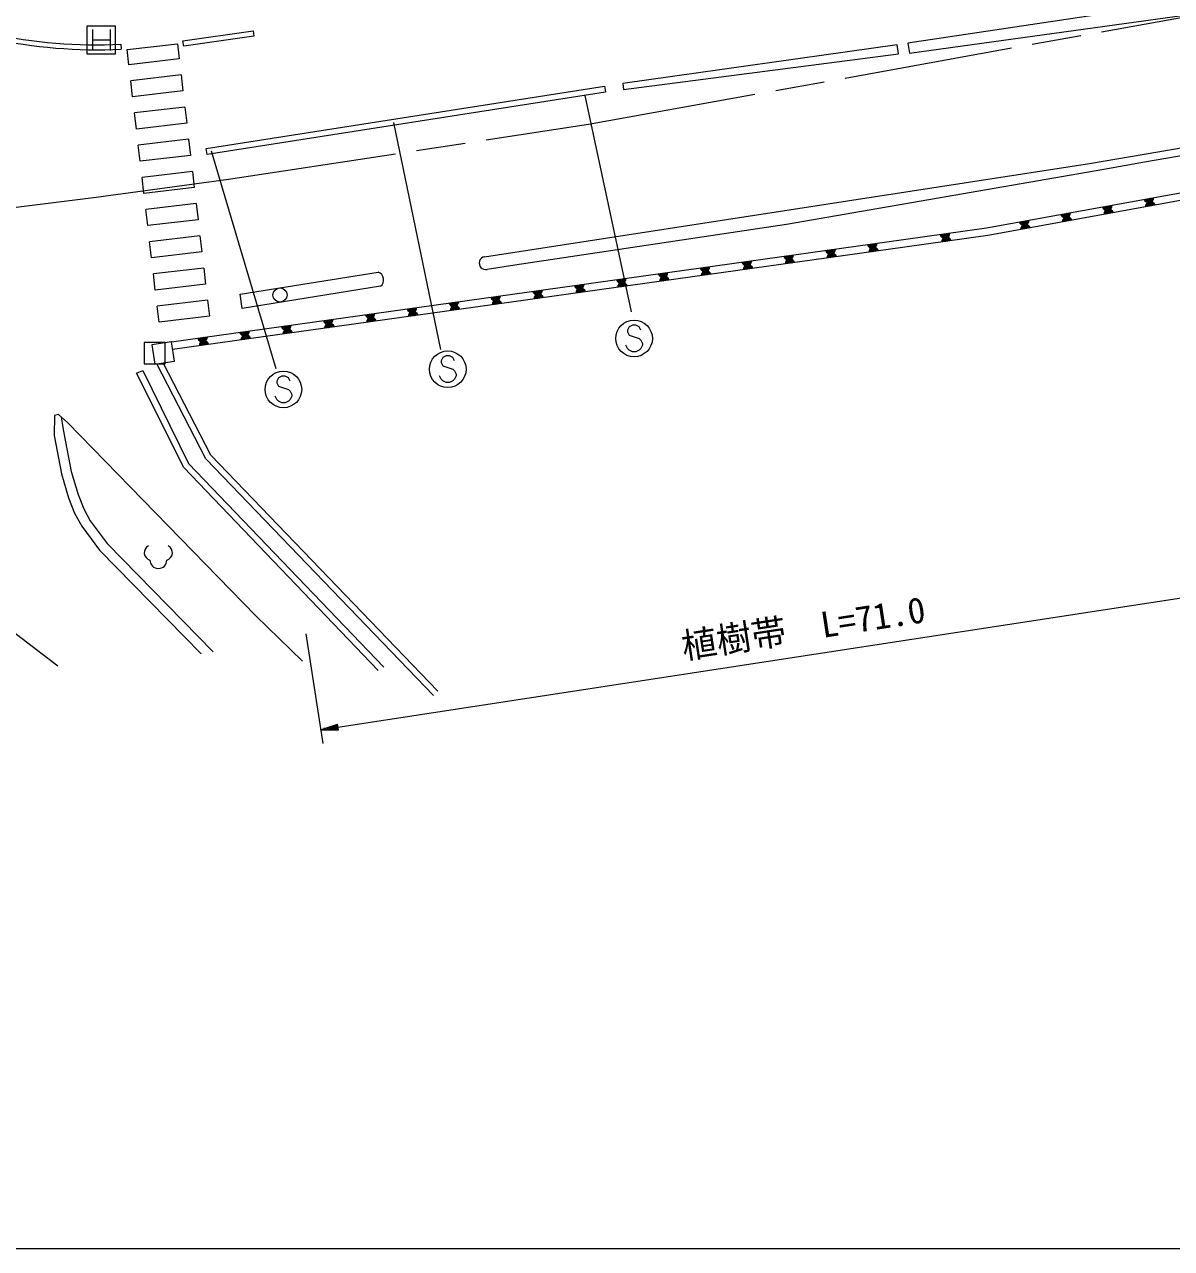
# Model space of a CAD drawing. Units: millimetres, scale not verified. Extents: x 40000 to 680000, y 20000 to 380000.
# Drawn here: x 482838 to 564263, y 205000 to 291874 of the extents above; entities that cross this region are included whole.
import ezdxf
from ezdxf.enums import TextEntityAlignment as Align

# ---------------------------------------------------------------- set-up
doc = ezdxf.new("R2010")
doc.units = ezdxf.units.MM
doc.header["$LTSCALE"] = 1000
doc.linetypes.add('CHAIN', pattern=[18.5, 12, -1.5, 3.5, -1.5])
for name, color, linetype, lineweight in [('M-BGD', 7, 'Continuous', 13), ('M-BMK', 2, 'CHAIN', 13), ('M-BMK-ROW', 30, 'Continuous', 13), ('M-STR-HTXT', 7, 'Continuous', 13), ('M-STR-STRC', 7, 'Continuous', 13), ('M-STR-STRD', 7, 'Continuous', 13), ('M-TTL-BAND', 7, 'Continuous', 13)]:
    doc.layers.add(name, color=color, linetype=linetype, lineweight=lineweight)
doc.styles.add('ＭＳ ゴシック', font='')
doc.styles.get('ＭＳ ゴシック').set_extended_font_data('MS Gothic')

msp = doc.modelspace()

# ---------------------------------------------------------------- linework, layer by layer
at = {"layer": 'M-BGD'}
for p, q in [((490123, 290091), (493697, 290509)), ((493697, 290509), (493822, 289438)), ((490249, 289020), (490123, 290091)), ((493822, 289438), (490249, 289020)), ((493956, 288296), (490383, 287878)), ((490516, 286735), (490383, 287878)), ((493956, 288296), (494090, 287154)), ((494090, 287154), (490516, 286735)), ((494224, 286012), (490650, 285593)), ((494224, 286012), (494357, 284870)), ((490784, 284451), (490650, 285593)), ((494357, 284870), (490784, 284451)), ((494491, 283727), (490918, 283309)), ((491052, 282167), (490918, 283309)), ((494491, 283727), (494625, 282585)), ((494625, 282585), (491052, 282167)), ((494759, 281443), (491185, 281024)), ((491319, 279882), (491185, 281024)), ((494759, 281443), (494892, 280301)), ((494892, 280301), (491319, 279882)), ((551130, 277431), (568277, 280550)), ((568374, 280008), (551227, 276890)), ((495026, 279159), (491453, 278740)), ((495026, 279159), (495160, 278016)), ((491587, 277598), (491453, 278740)), ((495160, 278016), (491587, 277598)), ((545242, 276606), (551130, 277431)), ((495294, 276874), (491721, 276456)), ((491854, 275313), (491721, 276456)), ((493271, 269356), (545242, 276606)), ((495294, 276874), (495428, 275732)), ((551227, 276890), (545338, 276064)), ((495428, 275732), (491854, 275313)), ((545338, 276064), (493352, 268812)), ((495561, 274590), (491988, 274171)), ((495561, 274590), (495695, 273448)), ((492122, 273029), (491988, 274171)), ((495695, 273448), (492122, 273029)), ((495829, 272305), (492256, 271887)), ((495829, 272305), (495963, 271163)), ((492389, 270745), (492256, 271887)), ((495963, 271163), (492389, 270745)), ((493271, 269356), (491880, 269146)), ((493479, 267974), (493271, 269356)), ((491880, 269146), (492088, 267764)), ((492088, 267764), (493479, 267974)), ((495710, 261058), (492227, 267785)), ((496065, 261312), (492679, 267853)), ((511864, 244257), (495710, 261058)), ((512175, 244557), (496065, 261312)), ((481568, 249146), (485209, 246352))]:
    msp.add_line(p, q, dxfattribs=at)
msp.add_circle((500976, 272674), 500, dxfattribs=at)
for centre, radius, start, end in [((559694, 279044), 354, 199.10419, 1.50937), ((559694, 279044), 283, 201.32823, 359.28533), ((559694, 279044), 212, 205.07456, 355.539), ((559694, 279044), 142, 212.78629, 347.82727), ((559694, 279044), 100, 223.10395, 337.50961), ((559694, 279044), 100, 223.10395, 337.50961), ((562646, 279581), 354, 199.10419, 1.50937), ((562646, 279581), 283, 201.32823, 359.28533), ((562761, 278932), 354, 19.10419, 181.50937), ((562646, 279581), 212, 205.07456, 355.539), ((562761, 278932), 283, 21.32823, 179.28533), ((562646, 279581), 142, 212.78629, 347.82727), ((562761, 278932), 212, 25.07456, 175.539), ((562646, 279581), 100, 223.10395, 337.50961), ((562646, 279581), 100, 223.10395, 337.50961), ((562761, 278932), 142, 32.78629, 167.82727), ((562761, 278932), 100, 43.10395, 157.50961), ((562761, 278932), 100, 43.10395, 157.50961), ((556743, 278507), 354, 199.10419, 1.50937), ((556743, 278507), 283, 201.32823, 359.28533), ((556858, 277859), 354, 19.10419, 181.50937), ((556743, 278507), 212, 205.07456, 355.539), ((556858, 277859), 283, 21.32823, 179.28533), ((556743, 278507), 142, 212.78629, 347.82727), ((556858, 277859), 212, 25.07456, 175.539), ((556743, 278507), 100, 223.10395, 337.50961), ((556743, 278507), 100, 223.10395, 337.50961), ((556858, 277859), 142, 32.78629, 167.82727), ((559810, 278395), 354, 19.10419, 181.50937), ((559810, 278395), 283, 21.32823, 179.28533), ((559810, 278395), 212, 25.07456, 175.539), ((559810, 278395), 142, 32.78629, 167.82727), ((559810, 278395), 100, 43.10395, 157.50961), ((559810, 278395), 100, 43.10395, 157.50961), ((553791, 277970), 354, 199.10419, 1.50937), ((553791, 277970), 283, 201.32823, 359.28533), ((553907, 277322), 354, 19.10419, 181.50937), ((553791, 277970), 212, 205.07456, 355.539), ((553907, 277322), 283, 21.32823, 179.28533), ((553791, 277970), 142, 212.78629, 347.82727), ((553907, 277322), 212, 25.07456, 175.539), ((553791, 277970), 100, 223.10395, 337.50961), ((553791, 277970), 100, 223.10395, 337.50961), ((553907, 277322), 142, 32.78629, 167.82727), ((553907, 277322), 100, 43.10395, 157.50961), ((553907, 277322), 100, 43.10395, 157.50961), ((556858, 277859), 100, 43.10395, 157.50961), ((556858, 277859), 100, 43.10395, 157.50961), ((543019, 276350), 354, 196.73887, 359.14405), ((543019, 276350), 283, 198.96291, 356.92001), ((543019, 276350), 212, 202.70924, 353.17368), ((543019, 276350), 142, 210.42097, 345.46195), ((543019, 276350), 100, 220.73863, 335.14429), ((543019, 276350), 100, 220.73863, 335.14429), ((548179, 277072), 354, 196.77986, 359.18504), ((548179, 277072), 283, 199.0039, 356.961), ((548290, 276423), 354, 16.77986, 179.18504), ((548179, 277072), 212, 202.75023, 353.21467), ((548290, 276423), 283, 19.0039, 176.961), ((548179, 277072), 142, 210.46195, 345.50294), ((548290, 276423), 212, 22.75023, 173.21467), ((548179, 277072), 100, 220.77962, 335.18528), ((548179, 277072), 100, 220.77962, 335.18528), ((548290, 276423), 142, 30.46195, 165.50294), ((548290, 276423), 100, 40.77962, 155.18528), ((548290, 276423), 100, 40.77962, 155.18528), ((537076, 275521), 354, 196.73887, 359.14405), ((537076, 275521), 283, 198.96291, 356.92001), ((537076, 275521), 212, 202.70924, 353.17368), ((537076, 275521), 142, 210.42097, 345.46195), ((537076, 275521), 100, 220.73863, 335.14429), ((537076, 275521), 100, 220.73863, 335.14429), ((540048, 275936), 354, 196.73887, 359.14405), ((540048, 275936), 283, 198.96291, 356.92001), ((540151, 275286), 354, 16.73887, 179.14405), ((540048, 275936), 212, 202.70924, 353.17368), ((540151, 275286), 283, 18.96291, 176.92001), ((540048, 275936), 142, 210.42097, 345.46195), ((540151, 275286), 212, 22.70924, 173.17368), ((540048, 275936), 100, 220.73863, 335.14429), ((540048, 275936), 100, 220.73863, 335.14429), ((540151, 275286), 142, 30.42097, 165.46195), ((543123, 275700), 354, 16.73887, 179.14405), ((543123, 275700), 283, 18.96291, 176.92001), ((543123, 275700), 212, 22.70924, 173.17368), ((543123, 275700), 142, 30.42097, 165.46195), ((543123, 275700), 100, 40.73863, 155.14429), ((543123, 275700), 100, 40.73863, 155.14429), ((531134, 274692), 354, 196.73887, 359.14405), ((531134, 274692), 283, 198.96291, 356.92001), ((531134, 274692), 212, 202.70924, 353.17368), ((531134, 274692), 142, 210.42097, 345.46195), ((531134, 274692), 100, 220.73863, 335.14429), ((531134, 274692), 100, 220.73863, 335.14429), ((534105, 275107), 354, 196.73887, 359.14405), ((534105, 275107), 283, 198.96291, 356.92001), ((534209, 274457), 354, 16.73887, 179.14405), ((534105, 275107), 212, 202.70924, 353.17368), ((534209, 274457), 283, 18.96291, 176.92001), ((534105, 275107), 142, 210.42097, 345.46195), ((534209, 274457), 212, 22.70924, 173.17368), ((534105, 275107), 100, 220.73863, 335.14429), ((534105, 275107), 100, 220.73863, 335.14429), ((534209, 274457), 142, 30.42097, 165.46195), ((534209, 274457), 100, 40.73863, 155.14429), ((534209, 274457), 100, 40.73863, 155.14429), ((537180, 274871), 354, 16.73887, 179.14405), ((537180, 274871), 283, 18.96291, 176.92001), ((537180, 274871), 212, 22.70924, 173.17368), ((537180, 274871), 142, 30.42097, 165.46195), ((537180, 274871), 100, 40.73863, 155.14429), ((537180, 274871), 100, 40.73863, 155.14429), ((540151, 275286), 100, 40.73863, 155.14429), ((540151, 275286), 100, 40.73863, 155.14429), ((525191, 273863), 354, 196.73887, 359.14405), ((525191, 273863), 283, 198.96291, 356.92001), ((525191, 273863), 212, 202.70924, 353.17368), ((525191, 273863), 142, 210.42097, 345.46195), ((525191, 273863), 100, 220.73863, 335.14429), ((525191, 273863), 100, 220.73863, 335.14429), ((528163, 274278), 354, 196.73887, 359.14405), ((528163, 274278), 283, 198.96291, 356.92001), ((528267, 273628), 354, 16.73887, 179.14405), ((528163, 274278), 212, 202.70924, 353.17368), ((528267, 273628), 283, 18.96291, 176.92001), ((528163, 274278), 142, 210.42097, 345.46195), ((528267, 273628), 212, 22.70924, 173.17368), ((528163, 274278), 100, 220.73863, 335.14429), ((528163, 274278), 100, 220.73863, 335.14429), ((528267, 273628), 142, 30.42097, 165.46195), ((528267, 273628), 100, 40.73863, 155.14429), ((528267, 273628), 100, 40.73863, 155.14429), ((531238, 274042), 354, 16.73887, 179.14405), ((531238, 274042), 283, 18.96291, 176.92001), ((531238, 274042), 212, 22.70924, 173.17368), ((531238, 274042), 142, 30.42097, 165.46195), ((531238, 274042), 100, 40.73863, 155.14429), ((531238, 274042), 100, 40.73863, 155.14429), ((519249, 273034), 354, 196.73887, 359.14405), ((519249, 273034), 283, 198.96291, 356.92001), ((519249, 273034), 212, 202.70924, 353.17368), ((519249, 273034), 142, 210.42097, 345.46195), ((519249, 273034), 100, 220.73863, 335.14429), ((519249, 273034), 100, 220.73863, 335.14429), ((522220, 273449), 354, 196.73887, 359.14405), ((522220, 273449), 283, 198.96291, 356.92001), ((522324, 272799), 354, 16.73887, 179.14405), ((522220, 273449), 212, 202.70924, 353.17368), ((522324, 272799), 283, 18.96291, 176.92001), ((522220, 273449), 142, 210.42097, 345.46195), ((522324, 272799), 212, 22.70924, 173.17368), ((522220, 273449), 100, 220.73863, 335.14429), ((522220, 273449), 100, 220.73863, 335.14429), ((522324, 272799), 142, 30.42097, 165.46195), ((522324, 272799), 100, 40.73863, 155.14429), ((522324, 272799), 100, 40.73863, 155.14429), ((525295, 273213), 354, 16.73887, 179.14405), ((525295, 273213), 283, 18.96291, 176.92001), ((525295, 273213), 212, 22.70924, 173.17368), ((525295, 273213), 142, 30.42097, 165.46195), ((525295, 273213), 100, 40.73863, 155.14429), ((525295, 273213), 100, 40.73863, 155.14429), ((513306, 272205), 354, 196.73887, 359.14405), ((513306, 272205), 283, 198.96291, 356.92001), ((513306, 272205), 212, 202.70924, 353.17368), ((513306, 272205), 142, 210.42097, 345.46195), ((513306, 272205), 100, 220.73863, 335.14429), ((513306, 272205), 100, 220.73863, 335.14429), ((516278, 272620), 354, 196.73887, 359.14405), ((516278, 272620), 283, 198.96291, 356.92001), ((516382, 271970), 354, 16.73887, 179.14405), ((516278, 272620), 212, 202.70924, 353.17368), ((516382, 271970), 283, 18.96291, 176.92001), ((516278, 272620), 142, 210.42097, 345.46195), ((516382, 271970), 212, 22.70924, 173.17368), ((516278, 272620), 100, 220.73863, 335.14429), ((516278, 272620), 100, 220.73863, 335.14429), ((516382, 271970), 142, 30.42097, 165.46195), ((516382, 271970), 100, 40.73863, 155.14429), ((516382, 271970), 100, 40.73863, 155.14429), ((519353, 272384), 354, 16.73887, 179.14405), ((519353, 272384), 283, 18.96291, 176.92001), ((519353, 272384), 212, 22.70924, 173.17368), ((519353, 272384), 142, 30.42097, 165.46195), ((519353, 272384), 100, 40.73863, 155.14429), ((519353, 272384), 100, 40.73863, 155.14429), ((507364, 271376), 354, 196.73887, 359.14405), ((507364, 271376), 283, 198.96291, 356.92001), ((507468, 270726), 354, 16.73887, 179.14405), ((507364, 271376), 212, 202.70924, 353.17368), ((507364, 271376), 142, 210.42097, 345.46195), ((507364, 271376), 100, 220.73863, 335.14429), ((507364, 271376), 100, 220.73863, 335.14429), ((510335, 271791), 354, 196.73887, 359.14405), ((510335, 271791), 283, 198.96291, 356.92001), ((510439, 271141), 354, 16.73887, 179.14405), ((510335, 271791), 212, 202.70924, 353.17368), ((510439, 271141), 283, 18.96291, 176.92001), ((510335, 271791), 142, 210.42097, 345.46195), ((510439, 271141), 212, 22.70924, 173.17368), ((510335, 271791), 100, 220.73863, 335.14429), ((510335, 271791), 100, 220.73863, 335.14429), ((510439, 271141), 142, 30.42097, 165.46195), ((510439, 271141), 100, 40.73863, 155.14429), ((510439, 271141), 100, 40.73863, 155.14429), ((513410, 271555), 354, 16.73887, 179.14405), ((513410, 271555), 283, 18.96291, 176.92001), ((513410, 271555), 212, 22.70924, 173.17368), ((513410, 271555), 142, 30.42097, 165.46195), ((513410, 271555), 100, 40.73863, 155.14429), ((513410, 271555), 100, 40.73863, 155.14429), ((501422, 270547), 354, 196.73887, 359.14405), ((501422, 270547), 283, 198.96291, 356.92001), ((501526, 269897), 354, 16.73887, 179.14405), ((501422, 270547), 212, 202.70924, 353.17368), ((501526, 269897), 283, 18.96291, 176.92001), ((501422, 270547), 142, 210.42097, 345.46195), ((501422, 270547), 100, 220.73863, 335.14429), ((501422, 270547), 100, 220.73863, 335.14429), ((504393, 270962), 354, 196.73887, 359.14405), ((504393, 270962), 283, 198.96291, 356.92001), ((504497, 270312), 354, 16.73887, 179.14405), ((504393, 270962), 212, 202.70924, 353.17368), ((504497, 270312), 283, 18.96291, 176.92001), ((504393, 270962), 142, 210.42097, 345.46195), ((504497, 270312), 212, 22.70924, 173.17368), ((504393, 270962), 100, 220.73863, 335.14429), ((504393, 270962), 100, 220.73863, 335.14429), ((504497, 270312), 142, 30.42097, 165.46195), ((504497, 270312), 100, 40.73863, 155.14429), ((504497, 270312), 100, 40.73863, 155.14429), ((507468, 270726), 283, 18.96291, 176.92001), ((507468, 270726), 212, 22.70924, 173.17368), ((507468, 270726), 142, 30.42097, 165.46195), ((507468, 270726), 100, 40.73863, 155.14429), ((507468, 270726), 100, 40.73863, 155.14429), ((495479, 269718), 354, 196.73887, 359.14405), ((495479, 269718), 283, 198.96291, 356.92001), ((495583, 269068), 354, 16.73887, 179.14405), ((495479, 269718), 212, 202.70924, 353.17368), ((495583, 269068), 283, 18.96291, 176.92001), ((495479, 269718), 142, 210.42097, 345.46195), ((495479, 269718), 100, 220.73863, 335.14429), ((495479, 269718), 100, 220.73863, 335.14429), ((498450, 270133), 354, 196.73887, 359.14405), ((498450, 270133), 283, 198.96291, 356.92001), ((498554, 269483), 354, 16.73887, 179.14405), ((498450, 270133), 212, 202.70924, 353.17368), ((498554, 269483), 283, 18.96291, 176.92001), ((498450, 270133), 142, 210.42097, 345.46195), ((498554, 269483), 212, 22.70924, 173.17368), ((498450, 270133), 100, 220.73863, 335.14429), ((498450, 270133), 100, 220.73863, 335.14429), ((498554, 269483), 142, 30.42097, 165.46195), ((498554, 269483), 100, 40.73863, 155.14429), ((498554, 269483), 100, 40.73863, 155.14429), ((501526, 269897), 212, 22.70924, 173.17368), ((501526, 269897), 142, 30.42097, 165.46195), ((501526, 269897), 100, 40.73863, 155.14429), ((501526, 269897), 100, 40.73863, 155.14429), ((495583, 269068), 212, 22.70924, 173.17368), ((495583, 269068), 142, 30.42097, 165.46195), ((495583, 269068), 100, 40.73863, 155.14429), ((495583, 269068), 100, 40.73863, 155.14429), ((491878, 254383), 536, 116.08703, 255.33416), ((492806, 254383), 536, 284.66584, 63.91297), ((492342, 253865), 600, 180, 360)]:
    msp.add_arc(centre, radius, start, end, dxfattribs=at)
at = {"layer": 'M-BMK'}
for p, q in [((522885, 284791), (565353, 292452)), ((497316, 280896), (522885, 284791)), ((487918, 279626), (497316, 280896)), ((479113, 278525), (487918, 279626))]:
    msp.add_line(p, q, dxfattribs=at)
at = {"layer": 'M-BMK-ROW'}
for p, q in [((492831, 269294), (491331, 269294)), ((491331, 269294), (491331, 267794)), ((492831, 267794), (492831, 269294)), ((491331, 267794), (492831, 267794))]:
    msp.add_line(p, q, dxfattribs=at)
at = {"layer": 'M-STR-HTXT'}
for p, q in [((505092, 242010), (572030, 252253)), ((502816, 248626), (504008, 240833)), ((503857, 241821), (505061, 242216)), ((503857, 241821), (505092, 242010)), ((503857, 241821), (505124, 241804)), ((505086, 242051), (504098, 241900)), ((505099, 241969), (504110, 241818)), ((504338, 241979), (505080, 242093)), ((504364, 241814), (505105, 241928)), ((505073, 242134), (504579, 242058)), ((505111, 241887), (504617, 241811)), ((504820, 242137), (505067, 242175)), ((504870, 241808), (505118, 241845)), ((505124, 241804), (505061, 242216))]:
    msp.add_line(p, q, dxfattribs=at)
at = {"layer": 'M-STR-STRC'}
for p, q in [((487286, 289779), (487286, 291779)), ((487286, 291779), (489286, 291779)), ((487661, 291529), (487661, 290029)), ((488911, 291529), (488911, 290029)), ((489286, 291779), (489286, 289779)), ((487661, 290779), (488911, 290779)), ((489286, 289779), (487286, 289779)), ((522621, 286838), (525903, 271475)), ((512385, 268813), (509053, 284919)), ((496094, 282899), (500679, 267454)), ((525756, 270417), (525638, 270180)), ((525638, 270180), (525638, 270062)), ((525992, 270535), (525756, 270417)), ((526229, 270535), (525992, 270535)), ((526465, 270417), (526229, 270535)), ((526583, 270180), (526465, 270417)), ((525638, 270062), (525756, 269826)), ((525756, 269826), (526465, 269589)), ((526465, 269589), (526583, 269471)), ((526583, 269471), (526702, 269235)), ((525638, 268880), (525520, 269117)), ((525756, 268762), (525638, 268880)), ((525992, 268644), (525756, 268762)), ((526229, 268644), (525992, 268644)), ((526465, 268762), (526229, 268644)), ((526583, 268880), (526465, 268762)), ((526702, 269117), (526583, 268880)), ((526702, 269235), (526702, 269117)), ((512530, 268233), (512411, 267997)), ((512411, 267997), (512411, 267878)), ((512411, 267878), (512530, 267642)), ((512766, 268351), (512530, 268233)), ((512530, 267642), (513239, 267406)), ((513002, 268351), (512766, 268351)), ((513239, 268233), (513002, 268351)), ((513357, 267997), (513239, 268233)), ((500863, 266798), (500745, 266562)), ((501099, 266916), (500863, 266798)), ((501335, 266916), (501099, 266916)), ((501572, 266798), (501335, 266916)), ((501690, 266562), (501572, 266798)), ((512411, 266697), (512293, 266933)), ((513239, 267406), (513357, 267288)), ((513357, 267288), (513475, 267051)), ((513475, 266933), (513357, 266697)), ((513475, 267051), (513475, 266933)), ((500745, 266562), (500745, 266444)), ((500745, 266444), (500863, 266207)), ((500863, 266207), (501572, 265971)), ((501572, 265971), (501690, 265853)), ((501690, 265853), (501808, 265616)), ((512530, 266578), (512411, 266697)), ((512766, 266460), (512530, 266578)), ((513002, 266460), (512766, 266460)), ((513239, 266578), (513002, 266460)), ((513357, 266697), (513239, 266578)), ((500745, 265262), (500626, 265498)), ((500863, 265144), (500745, 265262)), ((501099, 265025), (500863, 265144)), ((501335, 265025), (501099, 265025)), ((501572, 265144), (501335, 265025)), ((501690, 265262), (501572, 265144)), ((501808, 265498), (501690, 265262)), ((501808, 265616), (501808, 265498))]:
    msp.add_line(p, q, dxfattribs=at)
for centre in [(526111, 269589), (512884, 267406), (501217, 265971)]:
    msp.add_circle(centre, 1300, dxfattribs=at)
at = {"layer": 'M-STR-STRD'}
for p, q in [((565957, 293628), (545555, 290556)), ((545663, 289838), (565341, 292567)), ((494088, 290723), (499077, 291421)), ((499130, 291045), (494141, 290346)), ((499077, 291421), (499130, 291045)), ((489679, 290473), (489696, 290125)), ((494141, 290346), (494088, 290723)), ((544797, 290424), (525308, 287681)), ((544881, 289781), (544797, 290424)), ((545555, 290556), (545663, 289838)), ((525364, 287249), (544881, 289781)), ((525308, 287681), (525364, 287249)), ((495731, 283081), (524015, 287499)), ((524082, 287067), (495798, 282648)), ((524015, 287499), (524082, 287067)), ((558445, 281997), (567736, 283601)), ((495798, 282648), (495731, 283081)), ((566321, 282795), (562336, 282106)), ((515495, 275387), (558445, 281997)), ((559461, 281573), (536940, 277679)), ((562336, 282106), (559461, 281573)), ((536940, 277679), (517636, 274800)), ((517636, 274800), (515692, 274495)), ((498138, 272730), (507954, 274294)), ((508114, 273293), (498298, 271728)), ((498298, 271728), (498138, 272730)), ((490788, 267133), (491250, 267318)), ((494152, 260423), (490788, 267133)), ((491250, 267318), (494485, 260719)), ((484959, 264119), (484955, 262693)), ((485247, 264201), (484959, 264119)), ((485247, 264201), (485886, 263624)), ((485444, 264023), (485559, 263265)), ((485559, 263265), (485666, 262759)), ((485886, 263624), (499263, 249908)), ((484955, 262693), (485463, 259983)), ((485666, 262759), (486155, 260151)), ((494485, 260719), (508349, 246254)), ((485463, 259983), (485971, 258290)), ((486155, 260151), (486644, 258520)), ((507956, 246013), (494152, 260423)), ((485971, 258290), (486394, 257189)), ((486644, 258520), (487041, 257488)), ((486394, 257189), (486902, 256258)), ((487041, 257488), (487502, 256644)), ((487502, 256644), (488713, 255028)), ((486902, 256258), (488172, 254565)), ((488172, 254565), (495369, 247199)), ((488713, 255028), (496233, 247347)), ((499263, 249908), (502565, 246691))]:
    msp.add_line(p, q, dxfattribs=at)
for centre, radius, start, end in [((487978, 326450), 36017, 257.97634, 272.70632), ((487960, 325370), 35288, 257.74042, 272.81931), ((515573, 274937), 457, 99.77855, 285.10058), ((507760, 273750), 578, 307.73363, 70.37971)]:
    msp.add_arc(centre, radius, start, end, dxfattribs=at)
at = {"layer": 'M-TTL-BAND'}
msp.add_line((40000, 205000), (579000, 205000), dxfattribs=at)

# ---------------------------------------------------------------- texts
at = {"layer": 'M-STR-HTXT', "style": 'ＭＳ ゴシック'}
msp.add_text('植樹帯  L=71.0', height=1833, rotation=8.7, dxfattribs=at).set_placement((538346, 247604), align=Align.BOTTOM_CENTER)

doc.saveas('drawing.dxf')
